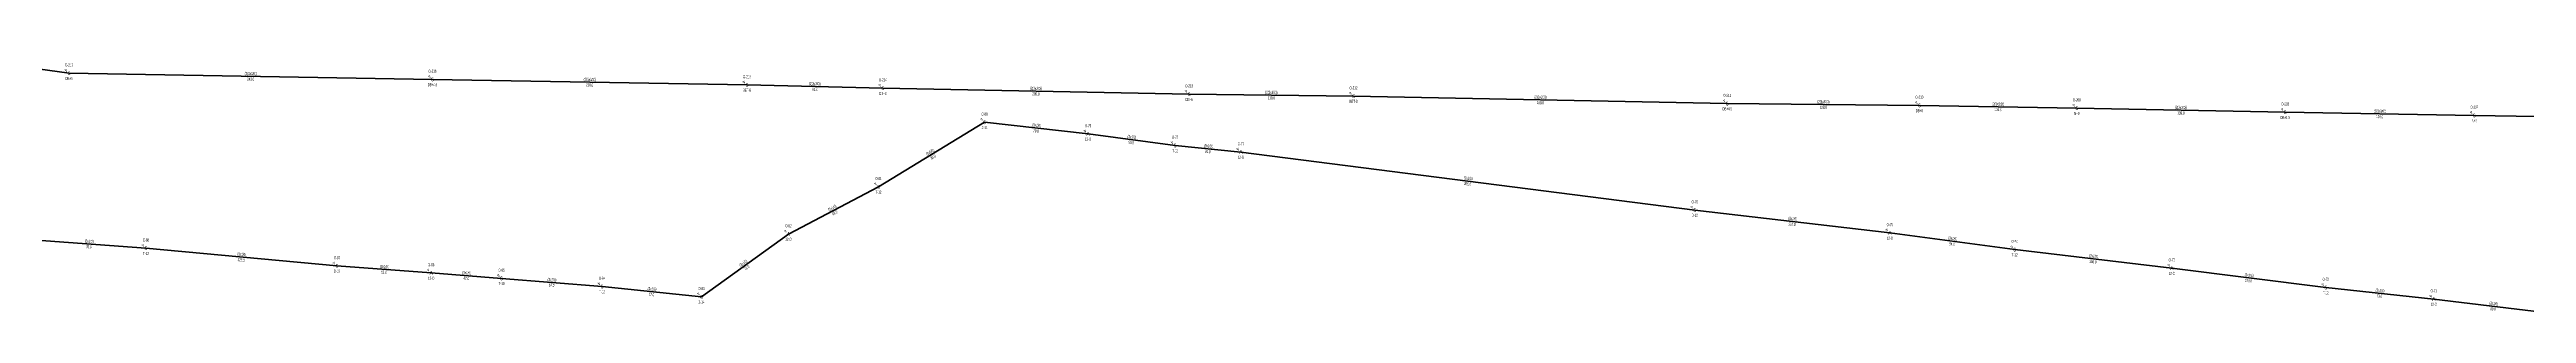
# Model space of a CAD drawing. Header units: millimetres. Extents: x 575398 to 593980, y 4181204 to 4193824.
# Drawn here: x 584697 to 586352, y 4185820 to 4185996 of the extents above; entities that cross this region are included whole.
import ezdxf
from ezdxf.enums import TextEntityAlignment as Align

# ---------------------------------------------------------------- set-up
doc = ezdxf.new("R2010")
doc.units = ezdxf.units.MM
doc.layers.add('DIREK_ENH_MEVCUT', color=6, linetype='Continuous', lineweight=25)
doc.layers.add('HAT_OG_HAVAI_MEVCUT', color=48, linetype='Continuous', lineweight=70)
doc.styles.add('Direk', font='B_CAD')
doc.styles.get("Standard").update_dxf_attribs({"font": 'Arial'})

msp = doc.modelspace()

# ---------------------------------------------------------------- linework, layer by layer
at = {"layer": 'HAT_OG_HAVAI_MEVCUT'}
for p, q in [((584710.02, 4185980.3), (584597.03, 4185996.11)), ((584710.02, 4185980.3), (584952.76, 4185976.14)), ((585162.88, 4185972.49), (584952.76, 4185976.14)), ((585253.6, 4185970.32), (585162.88, 4185972.49)), ((585458.21, 4185966.31), (585253.6, 4185970.32)), ((585458.21, 4185966.31), (585567.98, 4185965)), ((585817.63, 4185959.99), (585567.98, 4185965)), ((585946.02, 4185958.8), (585817.63, 4185959.99)), ((586051.12, 4185956.97), (585946.02, 4185958.8)), ((586051.12, 4185956.97), (586190.36, 4185954.22)), ((586316.68, 4185952.11), (586190.36, 4185954.22)), ((586316.68, 4185952.11), (586498.65, 4185949.04)), ((585321.56, 4185947.53), (585250.7, 4185904.43)), ((585390.71, 4185939.77), (585321.56, 4185947.53)), ((585390.71, 4185939.77), (585448.83, 4185932.03)), ((585448.83, 4185932.03), (585492.78, 4185927.66)), ((585795.94, 4185888.9), (585492.78, 4185927.66)), ((585190.55, 4185872.89), (585250.7, 4185904.43)), ((585926.26, 4185873.65), (585795.94, 4185888.9)), ((584685.32, 4185869.06), (584761.36, 4185863.4)), ((585190.55, 4185872.89), (585132.49, 4185830.96)), ((585926.26, 4185873.65), (586009.65, 4185862.47)), ((584888.97, 4185851.6), (584761.36, 4185863.4)), ((584888.97, 4185851.6), (584951.92, 4185846.9)), ((586009.65, 4185862.47), (586114.6, 4185850.09)), ((584951.92, 4185846.9), (584998.92, 4185843.28)), ((585066.04, 4185837.82), (584998.92, 4185843.28)), ((585066.04, 4185837.82), (585132.49, 4185830.96)), ((586217.44, 4185837.17), (586114.6, 4185850.09)), ((586217.44, 4185837.17), (586289.6, 4185829.48)), ((586369.2, 4185819.84), (586289.6, 4185829.48))]:
    msp.add_line(p, q, dxfattribs=at)

# ---------------------------------------------------------------- texts
at = {"layer": 'DIREK_ENH_MEVCUT', "linetype": 'ByBlock', "width": 0.53}
for s, p in [('O-217', (584710.02, 4185985.8)), ('DB+6', (584710.02, 4185976.8)), ('DB+4.5', (584952.76, 4185972.64)), ('O-216', (584952.76, 4185981.64)), ('O-215', (585162.88, 4185977.99)), ('BET-8', (585162.88, 4185968.99)), ('O-214', (585253.6, 4185975.82)), ('DB+3', (585253.6, 4185966.82)), ('O-213', (585458.21, 4185971.81)), ('O-212', (585567.98, 4185970.5)), ('O-80', (585321.56, 4185953.03)), ('DB+6', (585458.21, 4185962.81)), ('BET-8', (585567.98, 4185961.5)), ('DB+4.5', (585817.63, 4185956.49)), ('O-211', (585817.63, 4185965.49)), ('O-210', (585946.02, 4185964.3)), ('DB+6', (585946.02, 4185955.3)), ('O-209', (586051.12, 4185962.47)), ('N+0', (586051.12, 4185953.47)), ('DB+1.5', (586190.36, 4185950.72)), ('O-208', (586190.36, 4185959.72)), ('O-207', (586316.68, 4185957.61)), ('Z-14', (585321.56, 4185944.03)), ('O-79', (585390.71, 4185945.27)), ('12-O', (585390.71, 4185936.27)), ('O-78', (585448.83, 4185937.53)), ('O-77', (585492.78, 4185933.16)), ('N+0', (586316.68, 4185948.61)), ('T-12', (585448.83, 4185928.53)), ('12-O', (585492.78, 4185924.16)), ('O-81', (585250.7, 4185909.93)), ('T-12', (585250.7, 4185900.93)), ('O-76', (585795.94, 4185894.4)), ('D-12', (585795.94, 4185885.4)), ('O-88', (584761.36, 4185868.9)), ('O-82', (585190.55, 4185878.39)), ('12-O', (585190.55, 4185869.39)), ('O-75', (585926.26, 4185879.15)), ('12-O', (585926.26, 4185870.15)), ('O-74', (586009.65, 4185867.97)), ('T-12', (584761.36, 4185859.9)), ('O-87', (584888.97, 4185857.1)), ('O-86', (584951.92, 4185852.4)), ('T-12', (586009.65, 4185858.97)), ('O-73', (586114.6, 4185855.59)), ('D-10', (584888.97, 4185848.1)), ('12-O', (584951.92, 4185843.4)), ('O-85', (584998.92, 4185848.78)), ('T-10', (584998.92, 4185839.78)), ('O-84', (585066.04, 4185843.32)), ('T-12', (585066.04, 4185834.32)), ('O-83', (585132.49, 4185836.46)), ('12-O', (586114.6, 4185846.59)), ('O-72', (586217.44, 4185842.67)), ('T-12', (586217.44, 4185833.67)), ('O-71', (586289.6, 4185834.98)), ('Z-14', (585132.49, 4185827.46)), ('12-O', (586289.6, 4185825.98))]:
    msp.add_text(s, height=2.05, dxfattribs=at).set_placement(p, align=Align.MIDDLE_CENTER)
at = {"layer": 'DIREK_ENH_MEVCUT', "color": 32, "linetype": 'ByBlock', "style": 'Direk'}
for p in [(584708.040101, 4185982.279899), (584950.780101, 4185978.119899), (585160.900101, 4185974.469899), (585251.620101, 4185972.299899), (585456.230101, 4185968.289899), (585566.000101, 4185966.979899), (585815.650101, 4185961.969899), (585944.040101, 4185960.779899), (586049.140101, 4185958.949899), (586188.380101, 4185956.199899), (586314.700101, 4185954.089899), (585319.580101, 4185949.509899), (585388.730101, 4185941.749899), (585446.850101, 4185934.009899), (585490.800101, 4185929.639899), (585248.720101, 4185906.409899), (585793.960101, 4185890.879899), (585188.570101, 4185874.869899), (585924.280101, 4185875.629899), (584759.380101, 4185865.379899), (584886.990101, 4185853.579899), (586007.670101, 4185864.449899), (586112.620101, 4185852.069899), (584949.940101, 4185848.879899), (584996.940101, 4185845.259899), (585064.060101, 4185839.799899), (586215.460101, 4185839.149899), (585130.510101, 4185832.939899), (586287.620101, 4185831.459899)]:
    msp.add_text('4', height=2, rotation=225.000001, dxfattribs=at).set_placement(p, align=Align.MIDDLE_CENTER)
at = {"layer": 'DIREK_ENH_MEVCUT', "linetype": 'ByBlock', "style": 'Direk'}
for s, p in [('6', (584710.02, 4185980.3)), ('6', (584952.76, 4185976.14)), ('6', (585162.88, 4185972.49)), ('6', (585253.6, 4185970.32)), ('6', (585458.21, 4185966.31)), ('6', (585567.98, 4185965)), ('6', (585817.63, 4185959.99)), ('6', (585946.02, 4185958.8)), ('6', (586051.12, 4185956.97)), ('6', (586190.36, 4185954.22)), ('6', (586316.68, 4185952.11)), ('6', (585321.56, 4185947.53)), ('A', (585390.71, 4185939.77)), ('6', (585448.83, 4185932.03)), ('A', (585492.78, 4185927.66)), ('6', (585250.7, 4185904.43)), ('6', (585795.94, 4185888.9)), ('A', (585190.55, 4185872.89)), ('A', (585926.26, 4185873.65)), ('6', (584761.36, 4185863.4)), ('6', (584888.97, 4185851.6)), ('6', (586009.65, 4185862.47)), ('A', (586114.6, 4185850.09)), ('A', (584951.92, 4185846.9)), ('6', (584998.92, 4185843.28)), ('6', (585066.04, 4185837.82)), ('6', (586217.44, 4185837.17)), ('6', (585132.49, 4185830.96)), ('A', (586289.6, 4185829.48))]:
    msp.add_text(s, height=2.5, dxfattribs=at).set_placement(p, align=Align.MIDDLE_CENTER)
at = {"layer": 'HAT_OG_HAVAI_MEVCUT', "lineweight": 30, "width": 0.53}
for s, rotation, p in [('(2(3x3/0))', 359.018179, (584831.404565, 4185979.069875, 292476.38)), ('(2(3x3/0))', 359.004814, (585057.834763, 4185975.164872, 292476.38)), ('(2(3x3/0))', 358.62976, (585208.260326, 4185972.254757, 292581.44)), ('(2(3x3/0))', 358.877246, (585355.921655, 4185969.164837, 292626.8)), ('(2(3x3/0))', 359.316262, (585513.105143, 4185966.504939, 292783.99)), ('(2(3x3/0))', 358.850337, (585692.822054, 4185963.344829, 292783.99)), ('(2(3x3/0))', 359.468962, (585881.832878, 4185960.244963, 292908.815)), ('(2(3x3/0))', 359.002467, (585998.584798, 4185958.734871, 292973.01)), ('(2(3x3/0))', 358.868551, (586120.756784, 4185956.444834, 293095.18)), ('(2(3x3/0))', 359.043043, (586253.534196, 4185954.014881, 293095.18)), ('(3x1/0)', 353.597067, (585356.229792, 4185944.494698, 292660.78)), ('(3x1/0)', 352.414397, (585419.882206, 4185936.742561, 292724.415)), ('(3x1/0)', 391.309707, (585285.688286, 4185926.706215, 292625.35)), ('(3x1/0)', 354.321677, (585470.889102, 4185930.690829, 292746.39)), ('(3x1/0)', 352.714075, (585644.467798, 4185909.123137, 292746.39)), ('(3x1/0)', 27.670529, (585220.230271, 4185889.412788, 292625.35)), ('(3x1/0)', 353.325623, (585861.198793, 4185882.119239, 292897.97)), ('(3x1/0)', 355.743067, (584723.403095, 4185867.077655, 292380.68)), ('(3x1/0)', 352.363956, (585968.067948, 4185868.902462, 293004.825)), ('(3x1/0)', 354.716926, (584825.243265, 4185858.346389, 292380.68)), ('(3x1/0)', 355.73008, (584920.508287, 4185850.097641, 292475.96)), ('(3x1/0)', 395.836212, (585161.02235, 4185852.61409, 292566.245)), ('(3x1/0)', 353.272426, (586062.224576, 4185857.124147, 293057.3)), ('(3x1/0)', 355.595701, (584975.485275, 4185845.93749, 292499.46)), ('(3x1/0)', 355.349409, (585032.548917, 4185841.397202, 292499.46)), ('(3x1/0)', 354.10592, (585099.352286, 4185835.235506, 292566.245)), ('(3x1/0)', 352.83933, (586166.125954, 4185844.47337, 293057.3)), ('(3x1/0)', 353.91702, (586253.610073, 4185834.170214, 293144.8)), ('(3x1/0)', 353.094792, (586329.502193, 4185825.503834, 293144.8))]:
    msp.add_text(s, height=2.05, rotation=rotation, dxfattribs=at).set_placement(p, align=Align.CENTER)
for s, rotation, p in [('243.0', 359.018179, (584831.375435, 4185977.370125, 292476.38)), ('210.0', 359.004814, (585057.805237, 4185973.465128, 292476.38)), ('91.0', 358.62976, (585208.219674, 4185970.555243, 292581.44)), ('205.0', 358.877246, (585355.888345, 4185967.465163, 292626.8)), ('110.0', 359.316262, (585513.084857, 4185964.805061, 292783.99)), ('250.0', 358.850337, (585692.787946, 4185961.645171, 292783.99)), ('128.0', 359.468962, (585881.817122, 4185958.545037, 292908.815)), ('105.0', 359.002467, (585998.555202, 4185957.035129, 292973.01)), ('139.0', 358.868551, (586120.723216, 4185954.745166, 293095.18)), ('126.0', 359.043043, (586253.505804, 4185952.315119, 293095.18)), ('70.0', 353.597067, (585356.040208, 4185942.805302, 292660.78)), ('59.0', 352.414397, (585419.657794, 4185935.057439, 292724.415)), ('83.0', 391.309707, (585286.571714, 4185925.253785, 292625.35)), ('44.0', 354.321677, (585470.720898, 4185928.999171, 292746.39)), ('306.0', 352.714075, (585644.252202, 4185907.436863, 292746.39)), ('68.0', 27.670529, (585221.019729, 4185887.907212, 292625.35)), ('131.0', 353.325623, (585861.001207, 4185880.430761, 292897.97)), ('76.0', 355.743067, (584723.276905, 4185865.382345, 292380.68)), ('128.0', 354.716926, (584825.086735, 4185856.653611, 292380.68)), ('72.0', 395.836212, (585162.01765, 4185851.23591, 292566.245)), ('84.0', 352.363956, (585967.842052, 4185867.217538, 293004.825)), ('106.0', 353.272426, (586062.025424, 4185855.435853, 293057.3)), ('63.0', 355.73008, (584920.381713, 4185848.402359, 292475.96)), ('47.0', 355.595701, (584975.354725, 4185844.24251, 292499.46)), ('67.0', 355.349409, (585032.411083, 4185839.702798, 292499.46)), ('104.0', 352.83933, (586165.914046, 4185842.78663, 293057.3)), ('67.0', 354.10592, (585099.177714, 4185833.544494, 292566.245)), ('73.0', 353.91702, (586253.429927, 4185832.479786, 293144.8)), ('80.0', 353.094792, (586329.297807, 4185823.816166, 293144.8))]:
    msp.add_text(s, height=2.05, rotation=rotation, dxfattribs=at).set_placement(p, align=Align.TOP_CENTER)

doc.saveas('drawing.dxf')
